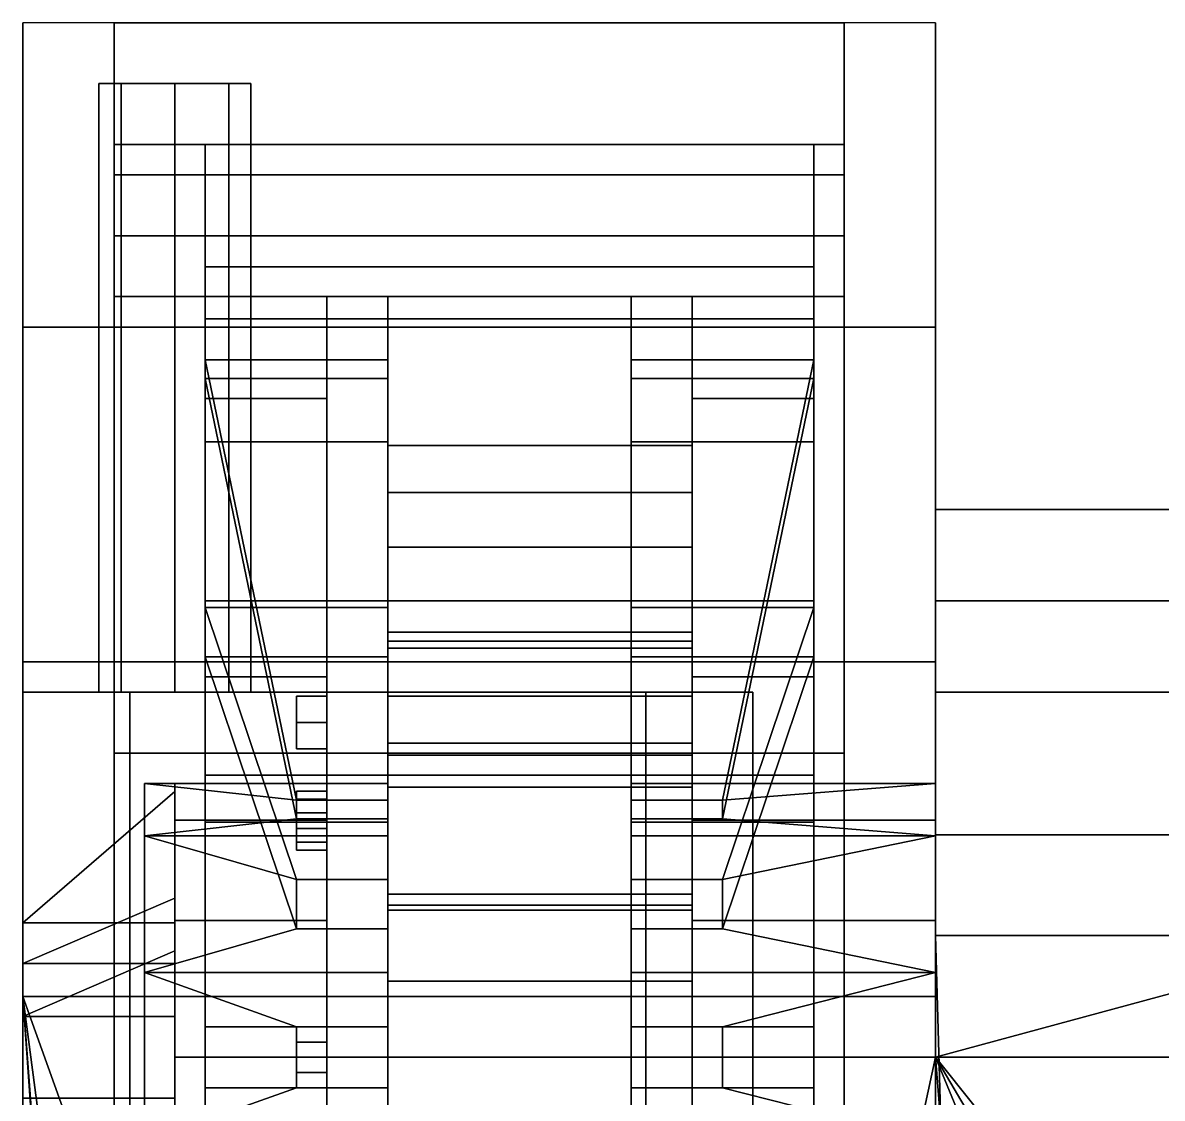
# Model space of a CAD drawing. Header units: millimetres. Extents: x -0.9 to 1.2, y -2.1 to 13.
# Drawn here: x -0.93 to -0.5554, y 1.7565 to 2.11 of the extents above; entities that cross this region are included whole.
import ezdxf

# ---------------------------------------------------------------- set-up
doc = ezdxf.new("R2010")
doc.units = ezdxf.units.MM
for name, color, linetype in [('back_35', 2, 'Continuous'), ('back_h39', 2, 'Continuous'), ('fenders', 6, 'Continuous'), ('rear_wheel_39', 2, 'Continuous'), ('tracks', 3, 'Continuous'), ('wheels', 2, 'Continuous')]:
    doc.layers.add(name, color=color, linetype=linetype)

msp = doc.modelspace()

# ---------------------------------------------------------------- linework, layer by layer
for points in [[(-0.36, 1.84308, 0.71), (-0.36, 1.95, 0.6), (-0.63, 1.95, 0.6), (-0.63, 1.84308, 0.71)], [(-0.36, 1.95, 0.6), (-0.36, 1.92, 0.47), (-0.63, 1.92, 0.47), (-0.63, 1.95, 0.6)], [(-0.63, 1.95, 0.6), (-0.63, 1.92, 0.47), (-0.63, 1.89, 0.42), (-0.63, 1.84308, 0.71)], [(-0.36, 1.92, 0.47), (-0.36, 1.89, 0.42), (-0.63, 1.89, 0.42), (-0.63, 1.92, 0.47)], [(-0.36, 1.89, 0.42), (-0.36, 1.81, 0.35), (-0.63, 1.81, 0.35), (-0.63, 1.89, 0.42)], [(-0.63, 1.84308, 0.71), (-0.63, 1.89, 0.42), (-0.63, 1.81, 0.35), (-0.63, 1.77, 0.89)], [(0.63, 1.77, 0.89), (0.36, 1.84308, 0.71), (-0.36, 1.84308, 0.71), (-0.63, 1.77, 0.89)], [(-0.63, 1.77, 0.89), (-0.36, 1.84308, 0.71), (-0.63, 1.84308, 0.71), (-0.63, 1.77, 0.89)], [(0.63, 1.81, 0.35), (0.53, -1.58, 0.35), (-0.53, -1.58, 0.35), (-0.63, 1.81, 0.35)], [(-0.63, 1.77, 0.89), (-0.63, 1.81, 0.35), (-0.63, -1.58, 0.35), (-0.63, -1.66, 0.89)], [(-0.63, -1.58, 0.35), (-0.63, 1.81, 0.35), (-0.63, 1.81, 0.35), (-0.53, -1.58, 0.35)]]:
    msp.add_3dface(points)
at = {"layer": 'back_35'}
for points in [[(-0.63, 1.77, 0.89), (-0.63, 1.77, 0.89), (-0.74, 1.26, 0.89), (-0.54, 1.61741, 1.1)], [(-0.63, 1.77, 0.89), (-0.54, 1.65741, 1.08), (0.54, 1.65741, 1.08), (0.63, 1.77, 0.89)], [(-0.63, 1.77, 0.89), (-0.63, 1.77, 0.89), (-0.54, 1.61741, 1.1), (-0.54, 1.65741, 1.08)]]:
    msp.add_3dface(points, dxfattribs=at)
at = {"layer": 'back_h39'}
for points in [[(-0.89768, 2.09, 1.07768), (-0.905, 2.09, 1.06), (-0.905, 1.89, 1.06), (-0.89768, 1.89, 1.07768)], [(-0.905, 2.09, 1.06), (-0.89768, 2.09, 1.04232), (-0.89768, 1.89, 1.04232), (-0.905, 1.89, 1.06)], [(-0.88, 2.09, 1.085), (-0.89768, 2.09, 1.04232), (-0.905, 2.09, 1.06), (-0.89768, 2.09, 1.07768)], [(-0.88, 2.09, 1.085), (-0.89768, 2.09, 1.07768), (-0.89768, 1.89, 1.07768), (-0.88, 1.89, 1.085)], [(-0.89768, 2.09, 1.04232), (-0.88, 2.09, 1.035), (-0.88, 1.89, 1.035), (-0.89768, 1.89, 1.04232)], [(-0.86232, 2.09, 1.07768), (-0.88, 2.09, 1.035), (-0.89768, 2.09, 1.04232), (-0.88, 2.09, 1.085)], [(-0.86232, 2.09, 1.07768), (-0.88, 2.09, 1.085), (-0.88, 1.89, 1.085), (-0.86232, 1.89, 1.07768)], [(-0.88, 2.09, 1.035), (-0.86232, 2.09, 1.04232), (-0.86232, 1.89, 1.04232), (-0.88, 1.89, 1.035)], [(-0.855, 2.09, 1.06), (-0.86232, 2.09, 1.04232), (-0.88, 2.09, 1.035), (-0.86232, 2.09, 1.07768)], [(-0.855, 2.09, 1.06), (-0.86232, 2.09, 1.07768), (-0.86232, 1.89, 1.07768), (-0.855, 1.89, 1.06)], [(-0.86232, 2.09, 1.04232), (-0.855, 2.09, 1.06), (-0.855, 1.89, 1.06), (-0.86232, 1.89, 1.04232)], [(-0.89485, 1.89, 1.14485), (-0.93, 1.89, 1.06), (-0.93, 1.02, 1.06), (-0.89485, 1.02, 1.14485)], [(-0.93, 1.89, 1.06), (-0.89485, 1.89, 0.97515), (-0.89485, 1.02, 0.97515), (-0.93, 1.02, 1.06)], [(-0.93, 1.89, 1.06), (-0.89485, 1.89, 1.14485), (-0.89768, 1.89, 1.07768), (-0.905, 1.89, 1.06)], [(-0.89485, 1.89, 0.97515), (-0.93, 1.89, 1.06), (-0.905, 1.89, 1.06), (-0.89768, 1.89, 1.04232)], [(-0.89485, 1.89, 1.14485), (-0.81, 1.89, 1.18), (-0.88, 1.89, 1.085), (-0.89768, 1.89, 1.07768)], [(-0.81, 1.89, 0.94), (-0.89485, 1.89, 0.97515), (-0.89768, 1.89, 1.04232), (-0.88, 1.89, 1.035)], [(-0.81, 1.89, 1.18), (-0.89485, 1.89, 1.14485), (-0.89485, 1.02, 1.14485), (-0.81, 1.02, 1.18)], [(-0.89485, 1.89, 0.97515), (-0.81, 1.89, 0.94), (-0.81, 1.02, 0.94), (-0.89485, 1.02, 0.97515)], [(-0.81, 1.89, 1.18), (-0.72515, 1.89, 1.14485), (-0.86232, 1.89, 1.07768), (-0.88, 1.89, 1.085)], [(-0.72515, 1.89, 0.97515), (-0.81, 1.89, 0.94), (-0.88, 1.89, 1.035), (-0.86232, 1.89, 1.04232)], [(-0.72515, 1.89, 1.14485), (-0.69, 1.89, 1.06), (-0.855, 1.89, 1.06), (-0.86232, 1.89, 1.07768)], [(-0.69, 1.89, 1.06), (-0.72515, 1.89, 0.97515), (-0.86232, 1.89, 1.04232), (-0.855, 1.89, 1.06)], [(-0.72515, 1.89, 1.14485), (-0.81, 1.89, 1.18), (-0.81, 1.02, 1.18), (-0.72515, 1.02, 1.14485)], [(-0.81, 1.89, 0.94), (-0.72515, 1.89, 0.97515), (-0.72515, 1.02, 0.97515), (-0.81, 1.02, 0.94)], [(-0.69, 1.89, 1.06), (-0.72515, 1.89, 1.14485), (-0.72515, 1.02, 1.14485), (-0.69, 1.02, 1.06)], [(-0.72515, 1.89, 0.97515), (-0.69, 1.89, 1.06), (-0.69, 1.02, 1.06), (-0.72515, 1.02, 0.97515)], [(-0.74, 1.26, 0.89), (-0.59, 1.27, 1.18), (-0.63, 1.77, 0.89)], [(-0.63, 1.77, 0.89), (-0.56, 1.6, 1.28), (0.56, 1.6, 1.28), (0.63, 1.77, 0.89)], [(-0.63, 1.77, 0.89), (-0.59, 1.27, 1.18), (-0.56, 1.6, 1.28)]]:
    msp.add_3dface(points, dxfattribs=at)
at = {"layer": 'fenders'}
for points in [[(-0.93, 2.01, 0.82), (-0.93, 2.11, 0.73), (-0.93, 2.09, 0.71), (-0.93, 2, 0.79)], [(-0.63, 2.01, 0.82), (-0.63, 2.11, 0.73), (-0.93, 2.11, 0.73), (-0.93, 2.01, 0.82)], [(-0.63, 1.84308, 0.71), (-0.63, 1.84308, 0.71), (-0.63, 2.11, 0.73), (-0.63, 2.01, 0.82)], [(-0.93, 1.9, 0.88), (-0.93, 2.01, 0.82), (-0.93, 2, 0.79), (-0.93, 1.89, 0.83)], [(-0.63, 1.9, 0.88), (-0.63, 2.01, 0.82), (-0.93, 2.01, 0.82), (-0.93, 1.9, 0.88)], [(-0.63, 1.79, 0.89), (-0.63, 1.84308, 0.71), (-0.63, 2.01, 0.82), (-0.63, 1.9, 0.88)], [(-0.93, 1.79, 0.89), (-0.93, 1.9, 0.88), (-0.93, 1.89, 0.83), (-0.93, 1.78, 0.84)], [(-0.63, 1.79, 0.89), (-0.63, 1.9, 0.88), (-0.93, 1.9, 0.88), (-0.93, 1.79, 0.89)], [(-0.63, 1.84308, 0.71), (-0.63, 1.84308, 0.71), (-0.63, 1.79, 0.89), (-0.63, 1.77, 0.89)], [(-0.84, -0.05, 0.89), (-0.84, 0.53, 0.89), (-0.93, 1.79, 0.89), (-0.93, -1.83, 0.89)], [(-0.93, -1.83, 0.89), (-0.93, 1.79, 0.89), (-0.93, 1.78, 0.84), (-0.93, -1.79, 0.84)], [(-0.63, 1.77, 0.89), (-0.63, 1.79, 0.89), (-0.93, 1.79, 0.89), (-0.74, 1.26, 0.89)], [(-0.81, 0.88, 0.89), (-0.74, 1.26, 0.89), (-0.93, 1.79, 0.89)], [(-0.84, 0.59, 0.89), (-0.81, 0.88, 0.89), (-0.93, 1.79, 0.89)], [(-0.84, 0.53, 0.89), (-0.84, 0.59, 0.89), (-0.93, 1.79, 0.89)]]:
    msp.add_3dface(points, dxfattribs=at)
at = {"layer": 'rear_wheel_39'}
for points in [[(-0.87, 2.02981, 0.63), (-0.87, 2.07, 0.48), (-0.87, 2.02, 0.48), (-0.87, 1.98651, 0.605)], [(-0.67, 2.02981, 0.63), (-0.67, 2.07, 0.48), (-0.87, 2.07, 0.48), (-0.87, 2.02981, 0.63)], [(-0.67, 2.07, 0.48), (-0.67, 2.02981, 0.33), (-0.87, 2.02981, 0.33), (-0.87, 2.07, 0.48)], [(-0.87, 2.07, 0.48), (-0.87, 2.02981, 0.33), (-0.87, 1.98651, 0.355), (-0.87, 2.02, 0.48)], [(-0.67, 2.07, 0.48), (-0.67, 2.02981, 0.63), (-0.67, 1.98651, 0.605), (-0.67, 2.02, 0.48)], [(-0.67, 2.02981, 0.33), (-0.67, 2.07, 0.48), (-0.67, 2.02, 0.48), (-0.67, 1.98651, 0.355)], [(-0.87, 1.92, 0.73981), (-0.87, 2.02981, 0.63), (-0.87, 1.98651, 0.605), (-0.87, 1.895, 0.69651)], [(-0.67, 2.02981, 0.33), (-0.67, 1.92, 0.22019), (-0.87, 1.92, 0.22019), (-0.87, 2.02981, 0.33)], [(-0.87, 2.02981, 0.33), (-0.87, 1.92, 0.22019), (-0.87, 1.895, 0.26349), (-0.87, 1.98651, 0.355)], [(-0.67, 1.92, 0.73981), (-0.67, 2.02981, 0.63), (-0.87, 2.02981, 0.63), (-0.87, 1.92, 0.73981)], [(-0.67, 2.02981, 0.63), (-0.67, 1.92, 0.73981), (-0.67, 1.895, 0.69651), (-0.67, 1.98651, 0.605)], [(-0.67, 1.92, 0.22019), (-0.67, 2.02981, 0.33), (-0.67, 1.98651, 0.355), (-0.67, 1.895, 0.26349)], [(-0.83, 1.98651, 0.355), (-0.83, 2.02, 0.48), (-0.87, 2.02, 0.48), (-0.87, 1.98651, 0.355)], [(-0.83, 2.02, 0.48), (-0.83, 1.98651, 0.605), (-0.87, 1.98651, 0.605), (-0.87, 2.02, 0.48)], [(-0.83, 2.02, 0.48), (-0.83, 1.98651, 0.355), (-0.83, 1.84794, 0.435), (-0.83, 1.86, 0.48)], [(-0.83, 1.98651, 0.605), (-0.83, 2.02, 0.48), (-0.83, 1.86, 0.48), (-0.83, 1.84794, 0.525)], [(-0.71, 2.02, 0.48), (-0.71, 1.98651, 0.605), (-0.71, 1.84794, 0.525), (-0.71, 1.86, 0.48)], [(-0.71, 1.98651, 0.355), (-0.71, 2.02, 0.48), (-0.71, 1.86, 0.48), (-0.71, 1.84794, 0.435)], [(-0.71, 2.02, 0.48), (-0.71, 1.98651, 0.355), (-0.67, 1.98651, 0.355), (-0.67, 2.02, 0.48)], [(-0.71, 1.98651, 0.605), (-0.71, 2.02, 0.48), (-0.67, 2.02, 0.48), (-0.67, 1.98651, 0.605)], [(-0.83, 1.98651, 0.605), (-0.83, 1.895, 0.69651), (-0.87, 1.895, 0.69651), (-0.87, 1.98651, 0.605)], [(-0.83, 1.895, 0.26349), (-0.83, 1.98651, 0.355), (-0.87, 1.98651, 0.355), (-0.87, 1.895, 0.26349)], [(-0.83, 1.895, 0.69651), (-0.83, 1.98651, 0.605), (-0.83, 1.84794, 0.525), (-0.83, 1.815, 0.55794)], [(-0.83, 1.98651, 0.355), (-0.83, 1.895, 0.26349), (-0.83, 1.815, 0.40206), (-0.83, 1.84794, 0.435)], [(-0.71, 1.98651, 0.605), (-0.71, 1.895, 0.69651), (-0.71, 1.815, 0.55794), (-0.71, 1.84794, 0.525)], [(-0.71, 1.895, 0.69651), (-0.71, 1.98651, 0.605), (-0.67, 1.98651, 0.605), (-0.67, 1.895, 0.69651)], [(-0.71, 1.895, 0.26349), (-0.71, 1.98651, 0.355), (-0.71, 1.84794, 0.435), (-0.71, 1.815, 0.40206)], [(-0.71, 1.98651, 0.355), (-0.71, 1.895, 0.26349), (-0.67, 1.895, 0.26349), (-0.67, 1.98651, 0.355)], [(-0.87, 1.92, 0.22019), (-0.87, 1.77, 0.18), (-0.87, 1.77, 0.23), (-0.87, 1.895, 0.26349)], [(-0.67, 1.92, 0.22019), (-0.67, 1.77, 0.18), (-0.87, 1.77, 0.18), (-0.87, 1.92, 0.22019)], [(-0.67, 1.77, 0.78), (-0.67, 1.92, 0.73981), (-0.87, 1.92, 0.73981), (-0.87, 1.77, 0.78)], [(-0.87, 1.77, 0.78), (-0.87, 1.92, 0.73981), (-0.87, 1.895, 0.69651), (-0.87, 1.77, 0.73)], [(-0.67, 1.77, 0.18), (-0.67, 1.92, 0.22019), (-0.67, 1.895, 0.26349), (-0.67, 1.77, 0.23)], [(-0.67, 1.92, 0.73981), (-0.67, 1.77, 0.78), (-0.67, 1.77, 0.73), (-0.67, 1.895, 0.69651)], [(-0.83, 1.77, 0.23), (-0.83, 1.895, 0.26349), (-0.87, 1.895, 0.26349), (-0.87, 1.77, 0.23)], [(-0.83, 1.895, 0.69651), (-0.83, 1.77, 0.73), (-0.87, 1.77, 0.73), (-0.87, 1.895, 0.69651)], [(-0.83, 1.77, 0.73), (-0.83, 1.895, 0.69651), (-0.83, 1.815, 0.55794), (-0.83, 1.77, 0.57)], [(-0.83, 1.895, 0.26349), (-0.83, 1.77, 0.23), (-0.83, 1.77, 0.39), (-0.83, 1.815, 0.40206)], [(-0.71, 1.895, 0.69651), (-0.71, 1.77, 0.73), (-0.71, 1.77, 0.57), (-0.71, 1.815, 0.55794)], [(-0.71, 1.77, 0.23), (-0.71, 1.895, 0.26349), (-0.71, 1.815, 0.40206), (-0.71, 1.77, 0.39)], [(-0.71, 1.895, 0.26349), (-0.71, 1.77, 0.23), (-0.67, 1.77, 0.23), (-0.67, 1.895, 0.26349)], [(-0.71, 1.77, 0.73), (-0.71, 1.895, 0.69651), (-0.67, 1.895, 0.69651), (-0.67, 1.77, 0.73)], [(-0.83, 1.88, 0.49), (-0.83, 1.88866, 0.485), (-0.84, 1.88866, 0.485), (-0.84, 1.88, 0.49)], [(-0.83, 1.88866, 0.485), (-0.83, 1.88866, 0.475), (-0.84, 1.88866, 0.475), (-0.84, 1.88866, 0.485)], [(-0.83, 1.88866, 0.475), (-0.83, 1.88, 0.47), (-0.84, 1.88, 0.47), (-0.84, 1.88866, 0.475)], [(-0.84, 1.88866, 0.485), (-0.84, 1.88866, 0.475), (-0.84, 1.88, 0.47), (-0.84, 1.88, 0.49)], [(-0.83, 1.88, 0.47), (-0.83, 1.87134, 0.475), (-0.84, 1.87134, 0.475), (-0.84, 1.88, 0.47)], [(-0.83, 1.87134, 0.485), (-0.83, 1.88, 0.49), (-0.84, 1.88, 0.49), (-0.84, 1.87134, 0.485)], [(-0.84, 1.88, 0.49), (-0.84, 1.88, 0.47), (-0.84, 1.87134, 0.475), (-0.84, 1.87134, 0.485)], [(-0.83, 1.87134, 0.475), (-0.83, 1.87134, 0.485), (-0.84, 1.87134, 0.485), (-0.84, 1.87134, 0.475)], [(-0.88, 1.86, 0.48), (-0.88, 1.86, 0.48), (-0.88, 1.85732, 0.47), (-0.88, 1.85732, 0.49)], [(-0.83, 1.86, 0.48), (-0.83, 1.84794, 0.435), (-0.88, 1.84794, 0.435), (-0.88, 1.86, 0.48)], [(-0.83, 1.84794, 0.525), (-0.83, 1.86, 0.48), (-0.88, 1.86, 0.48), (-0.88, 1.84794, 0.525)], [(-0.63, 1.84794, 0.525), (-0.63, 1.86, 0.48), (-0.71, 1.86, 0.48), (-0.71, 1.84794, 0.525)], [(-0.63, 1.86, 0.48), (-0.63, 1.84794, 0.435), (-0.71, 1.84794, 0.435), (-0.71, 1.86, 0.48)], [(-0.88, 1.85732, 0.49), (-0.88, 1.85732, 0.47), (-0.93, 1.81423, 0.47), (-0.93, 1.81423, 0.49)], [(-0.88, 1.85732, 0.47), (-0.88, 1.81423, 0.47), (-0.88, 1.81423, 0.47), (-0.93, 1.81423, 0.47)], [(-0.88, 1.81423, 0.49), (-0.88, 1.85732, 0.49), (-0.93, 1.81423, 0.49), (-0.88, 1.81423, 0.49)], [(-0.88, 1.85732, 0.47), (-0.88, 1.84794, 0.435), (-0.88, 1.80077, 0.4467), (-0.88, 1.81423, 0.47)], [(-0.88, 1.84794, 0.525), (-0.88, 1.85732, 0.49), (-0.88, 1.85732, 0.49), (-0.88, 1.81423, 0.49)], [(-0.83, 1.85485, 0.40929), (-0.83, 1.85744, 0.39963), (-0.84, 1.85744, 0.39963), (-0.84, 1.85485, 0.40929)], [(-0.83, 1.85744, 0.39963), (-0.83, 1.85037, 0.39256), (-0.84, 1.85037, 0.39256), (-0.84, 1.85744, 0.39963)], [(-0.84, 1.85744, 0.39963), (-0.84, 1.85037, 0.39256), (-0.84, 1.84071, 0.39515), (-0.84, 1.85485, 0.40929)], [(-0.83, 1.85037, 0.56744), (-0.83, 1.85744, 0.56037), (-0.84, 1.85744, 0.56037), (-0.84, 1.85037, 0.56744)], [(-0.83, 1.85744, 0.56037), (-0.83, 1.85485, 0.55071), (-0.84, 1.85485, 0.55071), (-0.84, 1.85744, 0.56037)], [(-0.84, 1.85037, 0.56744), (-0.84, 1.85744, 0.56037), (-0.84, 1.85485, 0.55071), (-0.84, 1.84071, 0.56485)], [(-0.83, 1.84519, 0.41188), (-0.83, 1.85485, 0.40929), (-0.84, 1.85485, 0.40929), (-0.84, 1.84519, 0.41188)], [(-0.84, 1.85485, 0.40929), (-0.84, 1.84071, 0.39515), (-0.84, 1.83812, 0.40481), (-0.84, 1.84519, 0.41188)], [(-0.83, 1.85485, 0.55071), (-0.83, 1.84519, 0.54812), (-0.84, 1.84519, 0.54812), (-0.84, 1.85485, 0.55071)], [(-0.84, 1.84071, 0.56485), (-0.84, 1.85485, 0.55071), (-0.84, 1.84519, 0.54812), (-0.84, 1.83812, 0.55519)], [(-0.83, 1.85037, 0.39256), (-0.83, 1.84071, 0.39515), (-0.84, 1.84071, 0.39515), (-0.84, 1.85037, 0.39256)], [(-0.83, 1.84071, 0.56485), (-0.83, 1.85037, 0.56744), (-0.84, 1.85037, 0.56744), (-0.84, 1.84071, 0.56485)], [(-0.88, 1.84794, 0.435), (-0.88, 1.82232, 0.40938), (-0.88, 1.82232, 0.40938), (-0.88, 1.80077, 0.4467)], [(-0.88, 1.82232, 0.55062), (-0.88, 1.84794, 0.525), (-0.88, 1.81423, 0.49), (-0.88, 1.80077, 0.5133)], [(-0.83, 1.84794, 0.435), (-0.83, 1.815, 0.40206), (-0.88, 1.815, 0.40206), (-0.88, 1.84794, 0.435)], [(-0.83, 1.815, 0.55794), (-0.83, 1.84794, 0.525), (-0.88, 1.84794, 0.525), (-0.88, 1.815, 0.55794)], [(-0.63, 1.815, 0.55794), (-0.63, 1.84794, 0.525), (-0.71, 1.84794, 0.525), (-0.71, 1.815, 0.55794)], [(-0.63, 1.84794, 0.435), (-0.63, 1.815, 0.40206), (-0.71, 1.815, 0.40206), (-0.71, 1.84794, 0.435)], [(-0.83, 1.83812, 0.40481), (-0.83, 1.84519, 0.41188), (-0.84, 1.84519, 0.41188), (-0.84, 1.83812, 0.40481)], [(-0.83, 1.84519, 0.54812), (-0.83, 1.83812, 0.55519), (-0.84, 1.83812, 0.55519), (-0.84, 1.84519, 0.54812)], [(-0.83, 1.84071, 0.39515), (-0.83, 1.83812, 0.40481), (-0.84, 1.83812, 0.40481), (-0.84, 1.84071, 0.39515)], [(-0.83, 1.83812, 0.55519), (-0.83, 1.84071, 0.56485), (-0.84, 1.84071, 0.56485), (-0.84, 1.83812, 0.55519)], [(-0.88, 1.82232, 0.40938), (-0.88, 1.805, 0.39938), (-0.93, 1.78345, 0.4367), (-0.93, 1.80077, 0.4467)], [(-0.88, 1.80077, 0.4467), (-0.88, 1.82232, 0.40938), (-0.93, 1.80077, 0.4467), (-0.88, 1.80077, 0.4467)], [(-0.88, 1.805, 0.56062), (-0.88, 1.82232, 0.55062), (-0.93, 1.80077, 0.5133), (-0.93, 1.78345, 0.5233)], [(-0.88, 1.82232, 0.55062), (-0.88, 1.80077, 0.5133), (-0.88, 1.80077, 0.5133), (-0.93, 1.80077, 0.5133)], [(-0.88, 1.815, 0.40206), (-0.88, 1.815, 0.40206), (-0.88, 1.805, 0.39938), (-0.88, 1.82232, 0.40938)], [(-0.88, 1.815, 0.55794), (-0.88, 1.815, 0.55794), (-0.88, 1.82232, 0.55062), (-0.88, 1.805, 0.56062)], [(-0.93, 1.75655, 0.4367), (-0.93, 1.81423, 0.47), (-0.93, 1.80077, 0.4467), (-0.93, 1.78345, 0.4367)], [(-0.93, 1.73923, 0.4467), (-0.93, 1.81423, 0.49), (-0.93, 1.81423, 0.47), (-0.93, 1.75655, 0.4367)], [(-0.93, 1.72577, 0.47), (-0.93, 1.80077, 0.5133), (-0.93, 1.81423, 0.49), (-0.93, 1.73923, 0.4467)], [(-0.88, 1.81423, 0.47), (-0.88, 1.80077, 0.4467), (-0.93, 1.80077, 0.4467), (-0.93, 1.81423, 0.47)], [(-0.88, 1.80077, 0.5133), (-0.88, 1.81423, 0.49), (-0.93, 1.81423, 0.49), (-0.93, 1.80077, 0.5133)], [(-0.83, 1.815, 0.40206), (-0.83, 1.77, 0.39), (-0.88, 1.77, 0.39), (-0.88, 1.815, 0.40206)], [(-0.83, 1.77, 0.57), (-0.83, 1.815, 0.55794), (-0.88, 1.815, 0.55794), (-0.88, 1.77, 0.57)], [(-0.63, 1.77, 0.57), (-0.63, 1.815, 0.55794), (-0.71, 1.815, 0.55794), (-0.71, 1.77, 0.57)], [(-0.63, 1.815, 0.40206), (-0.63, 1.77, 0.39), (-0.71, 1.77, 0.39), (-0.71, 1.815, 0.40206)], [(-0.88, 1.805, 0.39938), (-0.88, 1.78345, 0.4367), (-0.88, 1.78345, 0.4367), (-0.93, 1.78345, 0.4367)], [(-0.88, 1.78345, 0.5233), (-0.88, 1.805, 0.56062), (-0.93, 1.78345, 0.5233), (-0.88, 1.78345, 0.5233)], [(-0.88, 1.77, 0.57), (-0.88, 1.805, 0.56062), (-0.88, 1.805, 0.56062), (-0.88, 1.78345, 0.5233)], [(-0.88, 1.805, 0.39938), (-0.88, 1.77, 0.39), (-0.88, 1.75655, 0.4367), (-0.88, 1.78345, 0.4367)], [(-0.93, 1.72577, 0.49), (-0.93, 1.78345, 0.5233), (-0.93, 1.80077, 0.5133), (-0.93, 1.72577, 0.47)], [(-0.93, 1.73923, 0.5133), (-0.93, 1.75655, 0.5233), (-0.93, 1.78345, 0.5233), (-0.93, 1.72577, 0.49)], [(-0.88, 1.75655, 0.5233), (-0.88, 1.78345, 0.5233), (-0.93, 1.78345, 0.5233), (-0.93, 1.75655, 0.5233)], [(-0.88, 1.78345, 0.4367), (-0.88, 1.75655, 0.4367), (-0.93, 1.75655, 0.4367), (-0.93, 1.78345, 0.4367)], [(-0.88, 1.735, 0.56062), (-0.88, 1.77, 0.57), (-0.88, 1.78345, 0.5233), (-0.88, 1.75655, 0.5233)], [(-0.83, 1.78, 0.37), (-0.83, 1.775, 0.36134), (-0.84, 1.775, 0.36134), (-0.84, 1.78, 0.37)], [(-0.83, 1.775, 0.37866), (-0.83, 1.78, 0.37), (-0.84, 1.78, 0.37), (-0.84, 1.775, 0.37866)], [(-0.84, 1.775, 0.36134), (-0.84, 1.765, 0.36134), (-0.84, 1.76, 0.37), (-0.84, 1.78, 0.37)], [(-0.84, 1.78, 0.37), (-0.84, 1.76, 0.37), (-0.84, 1.765, 0.37866), (-0.84, 1.775, 0.37866)], [(-0.84, 1.76, 0.59), (-0.84, 1.78, 0.59), (-0.84, 1.775, 0.58134), (-0.84, 1.765, 0.58134)], [(-0.84, 1.765, 0.59866), (-0.84, 1.775, 0.59866), (-0.84, 1.78, 0.59), (-0.84, 1.76, 0.59)], [(-0.83, 1.78, 0.59), (-0.83, 1.775, 0.58134), (-0.84, 1.775, 0.58134), (-0.84, 1.78, 0.59)], [(-0.83, 1.775, 0.59866), (-0.83, 1.78, 0.59), (-0.84, 1.78, 0.59), (-0.84, 1.775, 0.59866)], [(-0.83, 1.775, 0.36134), (-0.83, 1.765, 0.36134), (-0.84, 1.765, 0.36134), (-0.84, 1.775, 0.36134)], [(-0.83, 1.765, 0.37866), (-0.83, 1.775, 0.37866), (-0.84, 1.775, 0.37866), (-0.84, 1.765, 0.37866)], [(-0.83, 1.775, 0.58134), (-0.83, 1.765, 0.58134), (-0.84, 1.765, 0.58134), (-0.84, 1.775, 0.58134)], [(-0.83, 1.765, 0.59866), (-0.83, 1.775, 0.59866), (-0.84, 1.775, 0.59866), (-0.84, 1.765, 0.59866)], [(-0.88, 1.77, 0.39), (-0.88, 1.735, 0.39938), (-0.88, 1.735, 0.39938), (-0.88, 1.75655, 0.4367)], [(-0.83, 1.77, 0.39), (-0.83, 1.725, 0.40206), (-0.88, 1.725, 0.40206), (-0.88, 1.77, 0.39)], [(-0.83, 1.725, 0.55794), (-0.83, 1.77, 0.57), (-0.88, 1.77, 0.57), (-0.88, 1.725, 0.55794)], [(-0.87, 1.77, 0.18), (-0.87, 1.62, 0.22019), (-0.87, 1.645, 0.26349), (-0.87, 1.77, 0.23)], [(-0.67, 1.77, 0.18), (-0.67, 1.62, 0.22019), (-0.87, 1.62, 0.22019), (-0.87, 1.77, 0.18)], [(-0.83, 1.645, 0.26349), (-0.83, 1.77, 0.23), (-0.87, 1.77, 0.23), (-0.87, 1.645, 0.26349)], [(-0.67, 1.62, 0.73981), (-0.67, 1.77, 0.78), (-0.87, 1.77, 0.78), (-0.87, 1.62, 0.73981)], [(-0.87, 1.62, 0.73981), (-0.87, 1.77, 0.78), (-0.87, 1.77, 0.73), (-0.87, 1.645, 0.69651)], [(-0.83, 1.77, 0.73), (-0.83, 1.645, 0.69651), (-0.87, 1.645, 0.69651), (-0.87, 1.77, 0.73)], [(-0.83, 1.645, 0.69651), (-0.83, 1.77, 0.73), (-0.83, 1.77, 0.57), (-0.83, 1.725, 0.55794)], [(-0.83, 1.77, 0.23), (-0.83, 1.645, 0.26349), (-0.83, 1.725, 0.40206), (-0.83, 1.77, 0.39)], [(-0.71, 1.77, 0.73), (-0.71, 1.645, 0.69651), (-0.71, 1.725, 0.55794), (-0.71, 1.77, 0.57)], [(-0.71, 1.645, 0.26349), (-0.71, 1.77, 0.23), (-0.71, 1.77, 0.39), (-0.71, 1.725, 0.40206)], [(-0.71, 1.77, 0.23), (-0.71, 1.645, 0.26349), (-0.67, 1.645, 0.26349), (-0.67, 1.77, 0.23)], [(-0.71, 1.645, 0.69651), (-0.71, 1.77, 0.73), (-0.67, 1.77, 0.73), (-0.67, 1.645, 0.69651)], [(-0.63, 1.725, 0.55794), (-0.63, 1.77, 0.57), (-0.71, 1.77, 0.57), (-0.71, 1.725, 0.55794)], [(-0.63, 1.77, 0.39), (-0.63, 1.725, 0.40206), (-0.71, 1.725, 0.40206), (-0.71, 1.77, 0.39)], [(-0.67, 1.62, 0.22019), (-0.67, 1.77, 0.18), (-0.67, 1.77, 0.23), (-0.67, 1.645, 0.26349)], [(-0.67, 1.77, 0.78), (-0.67, 1.62, 0.73981), (-0.67, 1.645, 0.69651), (-0.67, 1.77, 0.73)], [(-0.83, 1.765, 0.36134), (-0.83, 1.76, 0.37), (-0.84, 1.76, 0.37), (-0.84, 1.765, 0.36134)], [(-0.83, 1.76, 0.37), (-0.83, 1.765, 0.37866), (-0.84, 1.765, 0.37866), (-0.84, 1.76, 0.37)], [(-0.83, 1.765, 0.58134), (-0.83, 1.76, 0.59), (-0.84, 1.76, 0.59), (-0.84, 1.765, 0.58134)], [(-0.83, 1.76, 0.59), (-0.83, 1.765, 0.59866), (-0.84, 1.765, 0.59866), (-0.84, 1.76, 0.59)]]:
    msp.add_3dface(points, dxfattribs=at)
at = {"layer": 'tracks'}
for points in [[(-0.66, 2.04, 0.68), (-0.66, 2.11, 0.48), (-0.9, 2.11, 0.48), (-0.9, 2.04, 0.68)], [(-0.9, 2.04, 0.68), (-0.9, 2.11, 0.48), (-0.9, 2.07, 0.48), (-0.9, 2.02, 0.65)], [(-0.66, 2.11, 0.48), (-0.66, 2.06, 0.31), (-0.9, 2.06, 0.31), (-0.9, 2.11, 0.48)], [(-0.9, 2.11, 0.48), (-0.9, 2.06, 0.31), (-0.9, 2.02, 0.31), (-0.9, 2.07, 0.48)], [(-0.66, 2.07, 0.48), (-0.66, 2.11, 0.48), (-0.66, 2.04, 0.68), (-0.66, 2.02, 0.65)], [(-0.66, 2.02, 0.31), (-0.66, 2.06, 0.31), (-0.66, 2.11, 0.48), (-0.66, 2.07, 0.48)], [(-0.9, 2.02, 0.65), (-0.9, 2.07, 0.48), (-0.66, 2.07, 0.48), (-0.66, 2.02, 0.65)], [(-0.9, 2.07, 0.48), (-0.9, 2.02, 0.31), (-0.66, 2.02, 0.31), (-0.66, 2.07, 0.48)], [(-0.66, 2.06, 0.31), (-0.66, 1.87, 0.16), (-0.9, 1.87, 0.16), (-0.9, 2.06, 0.31)], [(-0.9, 2.06, 0.31), (-0.9, 1.87, 0.16), (-0.9, 1.87, 0.19), (-0.9, 2.02, 0.31)], [(-0.66, 1.87, 0.19), (-0.66, 1.87, 0.16), (-0.66, 2.06, 0.31), (-0.66, 2.02, 0.31)], [(-0.66, 1.87, 0.8), (-0.66, 2.04, 0.68), (-0.9, 2.04, 0.68), (-0.9, 1.87, 0.8)], [(-0.9, 1.87, 0.8), (-0.9, 2.04, 0.68), (-0.9, 2.02, 0.65), (-0.9, 1.87, 0.76)], [(-0.66, 2.02, 0.65), (-0.66, 2.04, 0.68), (-0.66, 1.87, 0.8), (-0.66, 1.87, 0.76)], [(-0.9, 2.02, 0.31), (-0.9, 1.87, 0.19), (-0.66, 1.87, 0.19), (-0.66, 2.02, 0.31)], [(-0.9, 1.87, 0.76), (-0.9, 2.02, 0.65), (-0.66, 2.02, 0.65), (-0.66, 1.87, 0.76)], [(-0.9, 1.87, 0.19), (-0.9, 1.26, 0.03), (-0.66, 1.26, 0.03), (-0.66, 1.87, 0.19)], [(-0.9, 1.87, 0.16), (-0.9, 1.26), (-0.9, 1.26, 0.03), (-0.9, 1.87, 0.19)], [(-0.66, 1.87, 0.16), (-0.66, 1.26), (-0.9, 1.26), (-0.9, 1.87, 0.16)], [(-0.9, 0.89, 0.76), (-0.9, 1.87, 0.76), (-0.66, 1.87, 0.76), (-0.66, 0.89, 0.76)], [(-0.9, 0.89, 0.8), (-0.9, 1.87, 0.8), (-0.9, 1.87, 0.76), (-0.9, 0.89, 0.76)], [(-0.66, 0.89, 0.8), (-0.66, 1.87, 0.8), (-0.9, 1.87, 0.8), (-0.9, 0.89, 0.8)], [(-0.66, 1.26, 0.03), (-0.66, 1.26), (-0.66, 1.87, 0.16), (-0.66, 1.87, 0.19)], [(-0.66, 1.87, 0.76), (-0.66, 1.87, 0.8), (-0.66, 0.89, 0.8), (-0.66, 0.89, 0.76)]]:
    msp.add_3dface(points, dxfattribs=at)
at = {"layer": 'wheels'}
for points in [[(-0.87, 2.02, 0.48), (-0.87, 1.97225, 0.62695), (-0.87, 2.01271, 0.65634), (-0.87, 2.07, 0.48)], [(-0.67, 2.01271, 0.65634), (-0.67, 2.07, 0.48), (-0.87, 2.07, 0.48), (-0.87, 2.01271, 0.65634)], [(-0.87, 1.97225, 0.33305), (-0.87, 2.02, 0.48), (-0.87, 2.07, 0.48), (-0.87, 2.01271, 0.30366)], [(-0.67, 2.07, 0.48), (-0.67, 2.01271, 0.30366), (-0.87, 2.01271, 0.30366), (-0.87, 2.07, 0.48)], [(-0.67, 1.97225, 0.62695), (-0.67, 2.02, 0.48), (-0.67, 2.07, 0.48), (-0.67, 2.01271, 0.65634)], [(-0.67, 2.02, 0.48), (-0.67, 1.97225, 0.33305), (-0.67, 2.01271, 0.30366), (-0.67, 2.07, 0.48)], [(-0.81, 1.97225, 0.33305), (-0.81, 2.02, 0.48), (-0.87, 2.02, 0.48), (-0.87, 1.97225, 0.33305)], [(-0.81, 2.02, 0.48), (-0.81, 1.99922, 0.54396), (-0.87, 1.99922, 0.54396), (-0.87, 2.02, 0.48)], [(-0.81, 1.95563, 0.3934), (-0.81, 1.97108, 0.44095), (-0.81, 2.02, 0.48), (-0.81, 1.97225, 0.33305)], [(-0.81, 1.97108, 0.44095), (-0.81, 1.93762, 0.47811), (-0.81, 1.99922, 0.54396), (-0.81, 2.02, 0.48)], [(-0.73, 2.02, 0.48), (-0.73, 1.97225, 0.33305), (-0.67, 1.97225, 0.33305), (-0.67, 2.02, 0.48)], [(-0.73, 1.97108, 0.44095), (-0.73, 1.95563, 0.3934), (-0.73, 1.97225, 0.33305), (-0.73, 2.02, 0.48)], [(-0.73, 1.99922, 0.54396), (-0.73, 2.02, 0.48), (-0.67, 2.02, 0.48), (-0.67, 1.99922, 0.54396)], [(-0.73, 1.93762, 0.47811), (-0.73, 1.97108, 0.44095), (-0.73, 2.02, 0.48), (-0.73, 1.99922, 0.54396)], [(-0.67, 2.01271, 0.30366), (-0.67, 1.86271, 0.19468), (-0.87, 1.86271, 0.19468), (-0.87, 2.01271, 0.30366)], [(-0.87, 1.84725, 0.24224), (-0.87, 1.97225, 0.33305), (-0.87, 2.01271, 0.30366), (-0.87, 1.86271, 0.19468)], [(-0.67, 1.86271, 0.76532), (-0.67, 2.01271, 0.65634), (-0.87, 2.01271, 0.65634), (-0.87, 1.86271, 0.76532)], [(-0.87, 1.97225, 0.62695), (-0.87, 1.84725, 0.71776), (-0.87, 1.86271, 0.76532), (-0.87, 2.01271, 0.65634)], [(-0.67, 1.97225, 0.33305), (-0.67, 1.84725, 0.24224), (-0.67, 1.86271, 0.19468), (-0.67, 2.01271, 0.30366)], [(-0.67, 1.84725, 0.71776), (-0.67, 1.97225, 0.62695), (-0.67, 2.01271, 0.65634), (-0.67, 1.86271, 0.76532)], [(-0.81, 1.99922, 0.54396), (-0.81, 1.8545, 0.49694), (-0.84, 1.8545, 0.49694), (-0.87, 1.99922, 0.54396)], [(-0.87, 1.99922, 0.54396), (-0.84, 1.8545, 0.49694), (-0.84, 1.84832, 0.51596), (-0.87, 1.99304, 0.56298)], [(-0.81, 1.93762, 0.47811), (-0.81, 1.88871, 0.46771), (-0.81, 1.8545, 0.49694), (-0.81, 1.99922, 0.54396)], [(-0.73, 1.8545, 0.49694), (-0.73, 1.99922, 0.54396), (-0.67, 1.99922, 0.54396), (-0.7, 1.8545, 0.49694)], [(-0.73, 1.88871, 0.46771), (-0.73, 1.93762, 0.47811), (-0.73, 1.99922, 0.54396), (-0.73, 1.8545, 0.49694)], [(-0.67, 1.99304, 0.56298), (-0.7, 1.84832, 0.51596), (-0.7, 1.8545, 0.49694), (-0.67, 1.99922, 0.54396)], [(-0.81, 1.99304, 0.56298), (-0.81, 1.97225, 0.62695), (-0.87, 1.97225, 0.62695), (-0.87, 1.99304, 0.56298)], [(-0.81, 1.84832, 0.51596), (-0.81, 1.99304, 0.56298), (-0.87, 1.99304, 0.56298), (-0.84, 1.84832, 0.51596)], [(-0.81, 1.9045, 0.58005), (-0.81, 1.90972, 0.62978), (-0.81, 1.97225, 0.62695), (-0.81, 1.99304, 0.56298)], [(-0.81, 1.85882, 0.55972), (-0.81, 1.9045, 0.58005), (-0.81, 1.99304, 0.56298), (-0.81, 1.84832, 0.51596)], [(-0.73, 1.97225, 0.62695), (-0.73, 1.99304, 0.56298), (-0.67, 1.99304, 0.56298), (-0.67, 1.97225, 0.62695)], [(-0.73, 1.90972, 0.62978), (-0.73, 1.9045, 0.58005), (-0.73, 1.99304, 0.56298), (-0.73, 1.97225, 0.62695)], [(-0.73, 1.99304, 0.56298), (-0.73, 1.84832, 0.51596), (-0.7, 1.84832, 0.51596), (-0.67, 1.99304, 0.56298)], [(-0.73, 1.9045, 0.58005), (-0.73, 1.85882, 0.55972), (-0.73, 1.84832, 0.51596), (-0.73, 1.99304, 0.56298)], [(-0.81, 1.91784, 0.29352), (-0.81, 1.97225, 0.33305), (-0.87, 1.97225, 0.33305), (-0.87, 1.91784, 0.29352)], [(-0.81, 1.97225, 0.62695), (-0.81, 1.84725, 0.71776), (-0.87, 1.84725, 0.71776), (-0.87, 1.97225, 0.62695)], [(-0.81, 1.90672, 0.383), (-0.81, 1.95563, 0.3934), (-0.81, 1.97225, 0.33305), (-0.81, 1.91784, 0.29352)], [(-0.81, 1.90972, 0.62978), (-0.81, 1.86927, 0.65917), (-0.81, 1.84725, 0.71776), (-0.81, 1.97225, 0.62695)], [(-0.71, 1.95563, 0.3934), (-0.71, 1.97108, 0.44095), (-0.81, 1.97108, 0.44095), (-0.81, 1.95563, 0.3934)], [(-0.71, 1.97108, 0.44095), (-0.71, 1.93762, 0.47811), (-0.81, 1.93762, 0.47811), (-0.81, 1.97108, 0.44095)], [(-0.73, 1.97225, 0.33305), (-0.73, 1.91784, 0.29352), (-0.67, 1.91784, 0.29352), (-0.67, 1.97225, 0.33305)], [(-0.73, 1.95563, 0.3934), (-0.73, 1.90672, 0.383), (-0.73, 1.91784, 0.29352), (-0.73, 1.97225, 0.33305)], [(-0.73, 1.84725, 0.71776), (-0.73, 1.97225, 0.62695), (-0.67, 1.97225, 0.62695), (-0.67, 1.84725, 0.71776)], [(-0.73, 1.86927, 0.65917), (-0.73, 1.90972, 0.62978), (-0.73, 1.97225, 0.62695), (-0.73, 1.84725, 0.71776)], [(-0.71, 1.90672, 0.383), (-0.71, 1.95563, 0.3934), (-0.81, 1.95563, 0.3934), (-0.81, 1.90672, 0.383)], [(-0.71, 1.93762, 0.47811), (-0.71, 1.88871, 0.46771), (-0.81, 1.88871, 0.46771), (-0.81, 1.93762, 0.47811)], [(-0.81, 1.8284, 0.41663), (-0.81, 1.91784, 0.29352), (-0.87, 1.91784, 0.29352), (-0.84, 1.8284, 0.41663)], [(-0.87, 1.90166, 0.28177), (-0.84, 1.81222, 0.40487), (-0.84, 1.8284, 0.41663), (-0.87, 1.91784, 0.29352)], [(-0.81, 1.87326, 0.42016), (-0.81, 1.90672, 0.383), (-0.81, 1.91784, 0.29352), (-0.81, 1.8284, 0.41663)], [(-0.73, 1.91784, 0.29352), (-0.73, 1.8284, 0.41663), (-0.7, 1.8284, 0.41663), (-0.67, 1.91784, 0.29352)], [(-0.73, 1.90672, 0.383), (-0.73, 1.87326, 0.42016), (-0.73, 1.8284, 0.41663), (-0.73, 1.91784, 0.29352)], [(-0.67, 1.91784, 0.29352), (-0.7, 1.8284, 0.41663), (-0.7, 1.81222, 0.40487), (-0.67, 1.90166, 0.28177)], [(-0.71, 1.9045, 0.58005), (-0.71, 1.90972, 0.62978), (-0.81, 1.90972, 0.62978), (-0.81, 1.9045, 0.58005)], [(-0.71, 1.90972, 0.62978), (-0.71, 1.86927, 0.65917), (-0.81, 1.86927, 0.65917), (-0.81, 1.90972, 0.62978)], [(-0.71, 1.87326, 0.42016), (-0.71, 1.90672, 0.383), (-0.81, 1.90672, 0.383), (-0.81, 1.87326, 0.42016)], [(-0.71, 1.85882, 0.55972), (-0.71, 1.9045, 0.58005), (-0.81, 1.9045, 0.58005), (-0.81, 1.85882, 0.55972)], [(-0.81, 1.84725, 0.24224), (-0.81, 1.90166, 0.28177), (-0.87, 1.90166, 0.28177), (-0.87, 1.84725, 0.24224)], [(-0.81, 1.90166, 0.28177), (-0.81, 1.81222, 0.40487), (-0.84, 1.81222, 0.40487), (-0.87, 1.90166, 0.28177)], [(-0.81, 1.82, 0.32), (-0.81, 1.795, 0.3633), (-0.81, 1.81222, 0.40487), (-0.81, 1.90166, 0.28177)], [(-0.81, 1.795, 0.2767), (-0.81, 1.82, 0.32), (-0.81, 1.90166, 0.28177), (-0.81, 1.84725, 0.24224)], [(-0.73, 1.795, 0.3633), (-0.73, 1.82, 0.32), (-0.73, 1.90166, 0.28177), (-0.73, 1.81222, 0.40487)], [(-0.73, 1.82, 0.32), (-0.73, 1.795, 0.2767), (-0.73, 1.84725, 0.24224), (-0.73, 1.90166, 0.28177)], [(-0.73, 1.81222, 0.40487), (-0.73, 1.90166, 0.28177), (-0.67, 1.90166, 0.28177), (-0.7, 1.81222, 0.40487)], [(-0.73, 1.90166, 0.28177), (-0.73, 1.84725, 0.24224), (-0.67, 1.84725, 0.24224), (-0.67, 1.90166, 0.28177)], [(-0.71, 1.88871, 0.46771), (-0.71, 1.87326, 0.42016), (-0.81, 1.87326, 0.42016), (-0.81, 1.88871, 0.46771)], [(-0.81, 1.88871, 0.46771), (-0.81, 1.88871, 0.46771), (-0.81, 1.86, 0.48), (-0.81, 1.8545, 0.49694)], [(-0.81, 1.88871, 0.46771), (-0.81, 1.87326, 0.42016), (-0.81, 1.84281, 0.4271), (-0.81, 1.86, 0.48)], [(-0.73, 1.88871, 0.46771), (-0.73, 1.88871, 0.46771), (-0.73, 1.8545, 0.49694), (-0.73, 1.86, 0.48)], [(-0.73, 1.87326, 0.42016), (-0.73, 1.88871, 0.46771), (-0.73, 1.86, 0.48), (-0.73, 1.84281, 0.4271)], [(-0.81, 1.87326, 0.42016), (-0.81, 1.87326, 0.42016), (-0.81, 1.8284, 0.41663), (-0.81, 1.84281, 0.4271)], [(-0.73, 1.87326, 0.42016), (-0.73, 1.87326, 0.42016), (-0.73, 1.84281, 0.4271), (-0.73, 1.8284, 0.41663)], [(-0.71, 1.86927, 0.65917), (-0.71, 1.82359, 0.63883), (-0.81, 1.82359, 0.63883), (-0.81, 1.86927, 0.65917)], [(-0.81, 1.86927, 0.65917), (-0.81, 1.82359, 0.63883), (-0.81, 1.78, 0.71776), (-0.81, 1.84725, 0.71776)], [(-0.73, 1.82359, 0.63883), (-0.73, 1.86927, 0.65917), (-0.73, 1.84725, 0.71776), (-0.73, 1.78, 0.71776)], [(-0.67, 1.86271, 0.19468), (-0.67, 1.67729, 0.19468), (-0.87, 1.67729, 0.19468), (-0.87, 1.86271, 0.19468)], [(-0.87, 1.69275, 0.24224), (-0.87, 1.84725, 0.24224), (-0.87, 1.86271, 0.19468), (-0.87, 1.67729, 0.19468)], [(-0.67, 1.67729, 0.76532), (-0.67, 1.86271, 0.76532), (-0.87, 1.86271, 0.76532), (-0.87, 1.67729, 0.76532)], [(-0.87, 1.84725, 0.71776), (-0.87, 1.69275, 0.71776), (-0.87, 1.67729, 0.76532), (-0.87, 1.86271, 0.76532)], [(-0.67, 1.84725, 0.24224), (-0.67, 1.69275, 0.24224), (-0.67, 1.67729, 0.19468), (-0.67, 1.86271, 0.19468)], [(-0.67, 1.69275, 0.71776), (-0.67, 1.84725, 0.71776), (-0.67, 1.86271, 0.76532), (-0.67, 1.67729, 0.76532)], [(-0.81, 1.86, 0.48), (-0.81, 1.84281, 0.4271), (-0.89, 1.84281, 0.4271), (-0.89, 1.86, 0.48)], [(-0.84, 1.84832, 0.51596), (-0.84, 1.8545, 0.49694), (-0.89, 1.86, 0.48), (-0.89, 1.84281, 0.5329)], [(-0.81, 1.8545, 0.49694), (-0.81, 1.86, 0.48), (-0.89, 1.86, 0.48), (-0.84, 1.8545, 0.49694)], [(-0.89, 1.84281, 0.4271), (-0.89, 1.69719, 0.4271), (-0.89, 1.68, 0.48), (-0.89, 1.86, 0.48)], [(-0.89, 1.86, 0.48), (-0.89, 1.68, 0.48), (-0.89, 1.69719, 0.5329), (-0.89, 1.84281, 0.5329)], [(-0.71, 1.81837, 0.58911), (-0.71, 1.85882, 0.55972), (-0.81, 1.85882, 0.55972), (-0.81, 1.81837, 0.58911)], [(-0.81, 1.81837, 0.58911), (-0.81, 1.85882, 0.55972), (-0.81, 1.84281, 0.5329), (-0.81, 1.79781, 0.5656)], [(-0.81, 1.85882, 0.55972), (-0.81, 1.85882, 0.55972), (-0.81, 1.84832, 0.51596), (-0.81, 1.84281, 0.5329)], [(-0.73, 1.86, 0.48), (-0.73, 1.8545, 0.49694), (-0.7, 1.8545, 0.49694), (-0.63, 1.86, 0.48)], [(-0.73, 1.84281, 0.4271), (-0.73, 1.86, 0.48), (-0.63, 1.86, 0.48), (-0.63, 1.84281, 0.4271)], [(-0.73, 1.85882, 0.55972), (-0.73, 1.81837, 0.58911), (-0.73, 1.79781, 0.5656), (-0.73, 1.84281, 0.5329)], [(-0.73, 1.85882, 0.55972), (-0.73, 1.85882, 0.55972), (-0.73, 1.84281, 0.5329), (-0.73, 1.84832, 0.51596)], [(-0.7, 1.8545, 0.49694), (-0.7, 1.84832, 0.51596), (-0.63, 1.84281, 0.5329), (-0.63, 1.86, 0.48)], [(-0.81, 1.84281, 0.5329), (-0.81, 1.84832, 0.51596), (-0.84, 1.84832, 0.51596), (-0.89, 1.84281, 0.5329)], [(-0.81, 1.69275, 0.24224), (-0.81, 1.84725, 0.24224), (-0.87, 1.84725, 0.24224), (-0.87, 1.69275, 0.24224)], [(-0.81, 1.84725, 0.71776), (-0.81, 1.78, 0.71776), (-0.87, 1.78, 0.71776), (-0.87, 1.84725, 0.71776)], [(-0.81, 1.745, 0.2767), (-0.81, 1.795, 0.2767), (-0.81, 1.84725, 0.24224), (-0.81, 1.69275, 0.24224)], [(-0.73, 1.84832, 0.51596), (-0.73, 1.84281, 0.5329), (-0.63, 1.84281, 0.5329), (-0.7, 1.84832, 0.51596)], [(-0.73, 1.84725, 0.24224), (-0.73, 1.69275, 0.24224), (-0.67, 1.69275, 0.24224), (-0.67, 1.84725, 0.24224)], [(-0.73, 1.795, 0.2767), (-0.73, 1.745, 0.2767), (-0.73, 1.69275, 0.24224), (-0.73, 1.84725, 0.24224)], [(-0.73, 1.78, 0.71776), (-0.73, 1.84725, 0.71776), (-0.67, 1.84725, 0.71776), (-0.67, 1.78, 0.71776)], [(-0.84, 1.8284, 0.41663), (-0.84, 1.81222, 0.40487), (-0.89, 1.79781, 0.3944), (-0.89, 1.84281, 0.4271)], [(-0.89, 1.79781, 0.3944), (-0.89, 1.74219, 0.3944), (-0.89, 1.69719, 0.4271), (-0.89, 1.84281, 0.4271)], [(-0.81, 1.84281, 0.4271), (-0.81, 1.8284, 0.41663), (-0.84, 1.8284, 0.41663), (-0.89, 1.84281, 0.4271)], [(-0.81, 1.79781, 0.5656), (-0.81, 1.84281, 0.5329), (-0.89, 1.84281, 0.5329), (-0.89, 1.79781, 0.5656)], [(-0.89, 1.84281, 0.5329), (-0.89, 1.69719, 0.5329), (-0.89, 1.74219, 0.5656), (-0.89, 1.79781, 0.5656)], [(-0.73, 1.84281, 0.5329), (-0.73, 1.79781, 0.5656), (-0.63, 1.79781, 0.5656), (-0.63, 1.84281, 0.5329)], [(-0.73, 1.8284, 0.41663), (-0.73, 1.84281, 0.4271), (-0.63, 1.84281, 0.4271), (-0.7, 1.8284, 0.41663)], [(-0.7, 1.81222, 0.40487), (-0.7, 1.8284, 0.41663), (-0.63, 1.84281, 0.4271), (-0.63, 1.79781, 0.3944)], [(-0.81, 1.82359, 0.63883), (-0.81, 1.81837, 0.58911), (-0.81, 1.78, 0.5656), (-0.81, 1.78, 0.71776)], [(-0.71, 1.82359, 0.63883), (-0.71, 1.81837, 0.58911), (-0.81, 1.81837, 0.58911), (-0.81, 1.82359, 0.63883)], [(-0.73, 1.81837, 0.58911), (-0.73, 1.82359, 0.63883), (-0.73, 1.78, 0.71776), (-0.73, 1.78, 0.5656)], [(-0.71, 1.795, 0.2767), (-0.71, 1.82, 0.32), (-0.81, 1.82, 0.32), (-0.81, 1.795, 0.2767)], [(-0.71, 1.82, 0.32), (-0.71, 1.795, 0.3633), (-0.81, 1.795, 0.3633), (-0.81, 1.82, 0.32)], [(-0.81, 1.81837, 0.58911), (-0.81, 1.81837, 0.58911), (-0.81, 1.79781, 0.5656), (-0.81, 1.78, 0.5656)], [(-0.73, 1.81837, 0.58911), (-0.73, 1.81837, 0.58911), (-0.73, 1.78, 0.5656), (-0.73, 1.79781, 0.5656)], [(-0.81, 1.81222, 0.40487), (-0.81, 1.79781, 0.3944), (-0.89, 1.79781, 0.3944), (-0.84, 1.81222, 0.40487)], [(-0.81, 1.795, 0.3633), (-0.81, 1.795, 0.3633), (-0.81, 1.79781, 0.3944), (-0.81, 1.81222, 0.40487)], [(-0.73, 1.795, 0.3633), (-0.73, 1.795, 0.3633), (-0.73, 1.81222, 0.40487), (-0.73, 1.79781, 0.3944)], [(-0.73, 1.79781, 0.3944), (-0.73, 1.81222, 0.40487), (-0.7, 1.81222, 0.40487), (-0.63, 1.79781, 0.3944)], [(-0.81, 1.79781, 0.3944), (-0.81, 1.74219, 0.3944), (-0.89, 1.74219, 0.3944), (-0.89, 1.79781, 0.3944)], [(-0.81, 1.78, 0.5656), (-0.81, 1.79781, 0.5656), (-0.89, 1.79781, 0.5656), (-0.84, 1.78, 0.5656)], [(-0.84, 1.76, 0.5656), (-0.84, 1.78, 0.5656), (-0.89, 1.79781, 0.5656), (-0.89, 1.74219, 0.5656)], [(-0.81, 1.795, 0.3633), (-0.81, 1.745, 0.3633), (-0.81, 1.74219, 0.3944), (-0.81, 1.79781, 0.3944)], [(-0.71, 1.745, 0.2767), (-0.71, 1.795, 0.2767), (-0.81, 1.795, 0.2767), (-0.81, 1.745, 0.2767)], [(-0.71, 1.795, 0.3633), (-0.71, 1.745, 0.3633), (-0.81, 1.745, 0.3633), (-0.81, 1.795, 0.3633)], [(-0.73, 1.745, 0.3633), (-0.73, 1.795, 0.3633), (-0.73, 1.79781, 0.3944), (-0.73, 1.74219, 0.3944)], [(-0.73, 1.74219, 0.3944), (-0.73, 1.79781, 0.3944), (-0.63, 1.79781, 0.3944), (-0.63, 1.74219, 0.3944)], [(-0.73, 1.79781, 0.5656), (-0.73, 1.78, 0.5656), (-0.7, 1.78, 0.5656), (-0.63, 1.79781, 0.5656)], [(-0.7, 1.78, 0.5656), (-0.7, 1.76, 0.5656), (-0.63, 1.74219, 0.5656), (-0.63, 1.79781, 0.5656)], [(-0.87, 1.78, 0.71776), (-0.84, 1.78, 0.5656), (-0.84, 1.76, 0.5656), (-0.87, 1.76, 0.71776)], [(-0.81, 1.78, 0.71776), (-0.81, 1.78, 0.5656), (-0.84, 1.78, 0.5656), (-0.87, 1.78, 0.71776)], [(-0.73, 1.78, 0.5656), (-0.73, 1.78, 0.71776), (-0.67, 1.78, 0.71776), (-0.7, 1.78, 0.5656)], [(-0.67, 1.76, 0.71776), (-0.7, 1.76, 0.5656), (-0.7, 1.78, 0.5656), (-0.67, 1.78, 0.71776)], [(-0.81, 1.74219, 0.5656), (-0.81, 1.76, 0.5656), (-0.84, 1.76, 0.5656), (-0.89, 1.74219, 0.5656)], [(-0.81, 1.76, 0.5656), (-0.81, 1.76, 0.71776), (-0.87, 1.76, 0.71776), (-0.84, 1.76, 0.5656)], [(-0.81, 1.76, 0.71776), (-0.81, 1.69275, 0.71776), (-0.87, 1.69275, 0.71776), (-0.87, 1.76, 0.71776)], [(-0.81, 1.72163, 0.58911), (-0.81, 1.71641, 0.63883), (-0.81, 1.76, 0.71776), (-0.81, 1.76, 0.5656)], [(-0.81, 1.72163, 0.58911), (-0.81, 1.72163, 0.58911), (-0.81, 1.76, 0.5656), (-0.81, 1.74219, 0.5656)], [(-0.81, 1.71641, 0.63883), (-0.81, 1.67073, 0.65917), (-0.81, 1.69275, 0.71776), (-0.81, 1.76, 0.71776)], [(-0.73, 1.76, 0.71776), (-0.73, 1.76, 0.5656), (-0.7, 1.76, 0.5656), (-0.67, 1.76, 0.71776)], [(-0.73, 1.71641, 0.63883), (-0.73, 1.72163, 0.58911), (-0.73, 1.76, 0.5656), (-0.73, 1.76, 0.71776)], [(-0.73, 1.76, 0.5656), (-0.73, 1.74219, 0.5656), (-0.63, 1.74219, 0.5656), (-0.7, 1.76, 0.5656)], [(-0.73, 1.72163, 0.58911), (-0.73, 1.72163, 0.58911), (-0.73, 1.74219, 0.5656), (-0.73, 1.76, 0.5656)], [(-0.73, 1.69275, 0.71776), (-0.73, 1.76, 0.71776), (-0.67, 1.76, 0.71776), (-0.67, 1.69275, 0.71776)], [(-0.73, 1.67073, 0.65917), (-0.73, 1.71641, 0.63883), (-0.73, 1.76, 0.71776), (-0.73, 1.69275, 0.71776)]]:
    msp.add_3dface(points, dxfattribs=at)

doc.saveas('drawing.dxf')
